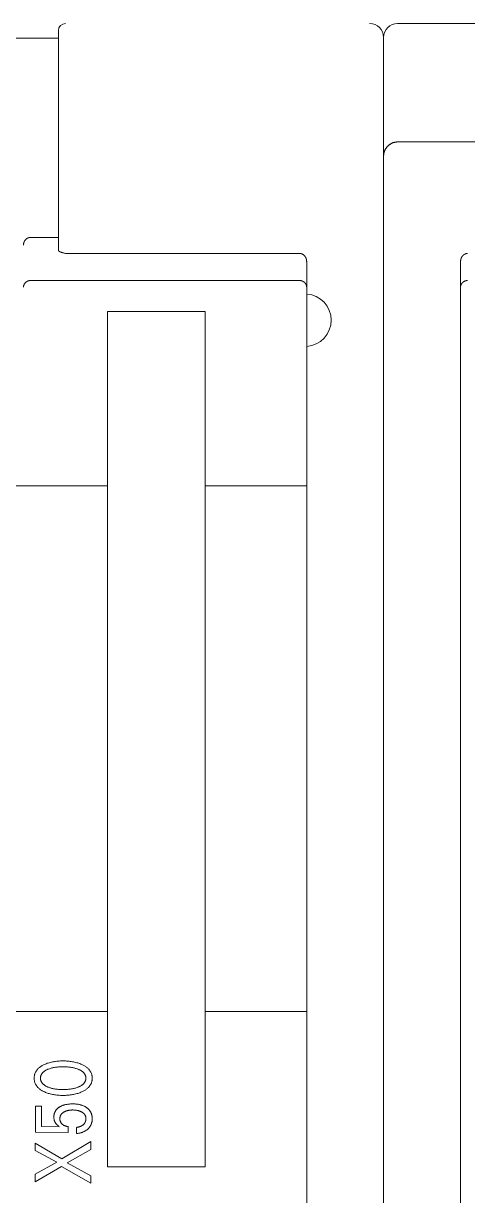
# Model space of a CAD drawing. Header units: millimetres. Extents: x 0 to 420, y 0 to 297.
# Drawn here: x 165.62 to 178.32, y 187.14 to 220.72 of the extents above; entities that cross this region are included whole.
import ezdxf

# ---------------------------------------------------------------- set-up
doc = ezdxf.new("R2010")
doc.units = ezdxf.units.MM
doc.layers.add('eProC - L2', color=41, linetype='Continuous', lineweight=20)

msp = doc.modelspace()

# ---------------------------------------------------------------- linework, layer by layer
at = {"layer": 'eProC - L2', "linetype": 'Continuous'}
for p, q in [((176.324, 220.715), (245.524, 220.715)), ((165.124, 220.291), (166.624, 220.291)), ((166.624, 220.515), (166.624, 214.217)), ((175.924, 121.126), (175.924, 220.326)), ((175.924, 121.115), (175.924, 220.315)), ((175.924, 121.115), (175.924, 220.315)), ((176.324, 217.321), (190.224, 217.321)), ((166.624, 214.585), (165.824, 214.585)), ((173.524, 214.127), (166.824, 214.127)), ((173.724, 180.53), (173.724, 213.888)), ((178.124, 180.53), (178.124, 213.888)), ((165.824, 213.351), (173.524, 213.351)), ((168.024, 187.965), (168.024, 212.465)), ((168.024, 212.465), (170.824, 212.465)), ((170.824, 212.465), (170.824, 187.965)), ((165.124, 207.468), (168.024, 207.468)), ((170.824, 207.468), (173.724, 207.468)), ((168.024, 192.415), (165.124, 192.415)), ((173.724, 192.415), (170.824, 192.415)), ((165.963, 188.96), (165.963, 189.701)), ((165.963, 189.701), (166.138, 189.701)), ((166.138, 189.701), (166.138, 189.12)), ((166.138, 189.12), (166.652, 189.11)), ((166.898, 189.12), (166.898, 188.949)), ((167.142, 188.92), (167.142, 189.095)), ((166.898, 188.949), (165.963, 188.96)), ((166.72, 188.198), (167.554, 188.688)), ((167.554, 188.688), (167.554, 188.464)), ((165.954, 188.435), (165.954, 188.644)), ((165.954, 188.644), (166.72, 188.198)), ((166.575, 188.097), (165.954, 188.435)), ((167.554, 188.464), (166.872, 188.082)), ((165.954, 187.757), (166.575, 188.097)), ((166.872, 188.082), (167.554, 187.71)), ((166.716, 187.979), (165.954, 187.538)), ((165.954, 187.538), (165.954, 187.757)), ((167.554, 187.495), (166.716, 187.979)), ((167.554, 187.71), (167.554, 187.495)), ((170.824, 187.965), (168.024, 187.965))]:
    msp.add_line(p, q, dxfattribs=at)
for points in [[(175.924, 216.91), (175.924, 216.921), (175.924, 216.931), (175.925, 216.942), (175.926, 216.952), (175.927, 216.963), (175.929, 216.973), (175.93, 216.984), (175.933, 216.995), (175.935, 217.006), (175.938, 217.017), (175.941, 217.028), (175.944, 217.039), (175.947, 217.048), (175.95, 217.057), (175.954, 217.067), (175.958, 217.076), (175.962, 217.085), (175.966, 217.094), (175.971, 217.103), (175.976, 217.112), (175.981, 217.121), (175.986, 217.13), (175.992, 217.139), (175.997, 217.147), (176.003, 217.156), (176.009, 217.164), (176.016, 217.172), (176.022, 217.18), (176.029, 217.188), (176.036, 217.196), (176.044, 217.203), (176.051, 217.21), (176.059, 217.217), (176.066, 217.224), (176.074, 217.231), (176.083, 217.237), (176.091, 217.244), (176.099, 217.25), (176.108, 217.256), (176.117, 217.261), (176.126, 217.267), (176.135, 217.272), (176.144, 217.277), (176.153, 217.281), (176.163, 217.286), (176.172, 217.29), (176.182, 217.294), (176.192, 217.297), (176.201, 217.301), (176.211, 217.304), (176.221, 217.307), (176.231, 217.309), (176.242, 217.312), (176.252, 217.314), (176.262, 217.316), (176.272, 217.317), (176.282, 217.318), (176.293, 217.319), (176.303, 217.32), (176.314, 217.32), (176.324, 217.321)], [(165.624, 214.369), (165.624, 214.374), (165.624, 214.38), (165.624, 214.385), (165.625, 214.391), (165.625, 214.396), (165.626, 214.401), (165.627, 214.407), (165.628, 214.412), (165.629, 214.417), (165.63, 214.423), (165.631, 214.428), (165.633, 214.433), (165.634, 214.438), (165.636, 214.444), (165.638, 214.449), (165.64, 214.454), (165.642, 214.459), (165.644, 214.463), (165.646, 214.468), (165.649, 214.473), (165.651, 214.478), (165.653, 214.482), (165.656, 214.487), (165.659, 214.491), (165.662, 214.496), (165.665, 214.5), (165.668, 214.504), (165.671, 214.508), (165.674, 214.512), (165.678, 214.516), (165.681, 214.52), (165.685, 214.524), (165.688, 214.528), (165.692, 214.531), (165.695, 214.535), (165.699, 214.538), (165.703, 214.541), (165.707, 214.544), (165.711, 214.547), (165.715, 214.55), (165.719, 214.553), (165.723, 214.556), (165.727, 214.558), (165.732, 214.561), (165.736, 214.563), (165.741, 214.566), (165.745, 214.568), (165.75, 214.57), (165.754, 214.572), (165.759, 214.573), (165.763, 214.575), (165.768, 214.576), (165.772, 214.578), (165.777, 214.579), (165.781, 214.58), (165.786, 214.581), (165.791, 214.582), (165.795, 214.583), (165.8, 214.584), (165.805, 214.584), (165.81, 214.585), (165.814, 214.585), (165.819, 214.585), (165.824, 214.585)], [(166.824, 214.127), (166.797, 214.134), (166.784, 214.137), (166.771, 214.141), (166.757, 214.145), (166.744, 214.148), (166.736, 214.151), (166.728, 214.153), (166.72, 214.156), (166.712, 214.159), (166.703, 214.162), (166.695, 214.164), (166.687, 214.167), (166.68, 214.17), (166.676, 214.172), (166.673, 214.173), (166.67, 214.175), (166.666, 214.176), (166.663, 214.178), (166.66, 214.179), (166.656, 214.181), (166.653, 214.183), (166.65, 214.185), (166.647, 214.187), (166.644, 214.189), (166.641, 214.191), (166.638, 214.194), (166.637, 214.195), (166.635, 214.196), (166.634, 214.197), (166.633, 214.198), (166.632, 214.2), (166.631, 214.201), (166.63, 214.202), (166.629, 214.203), (166.628, 214.205), (166.627, 214.206), (166.626, 214.208), (166.625, 214.209), (166.625, 214.21), (166.624, 214.212), (166.624, 214.213), (166.624, 214.215), (166.624, 214.217)], [(173.724, 213.888), (173.724, 213.895), (173.724, 213.901), (173.723, 213.907), (173.723, 213.913), (173.722, 213.92), (173.721, 213.926), (173.72, 213.932), (173.719, 213.939), (173.718, 213.946), (173.717, 213.952), (173.715, 213.959), (173.713, 213.965), (173.711, 213.971), (173.709, 213.977), (173.707, 213.983), (173.705, 213.989), (173.703, 213.994), (173.701, 214), (173.698, 214.005), (173.695, 214.011), (173.692, 214.017), (173.689, 214.023), (173.686, 214.029), (173.682, 214.034), (173.679, 214.039), (173.675, 214.044), (173.672, 214.049), (173.668, 214.054), (173.664, 214.058), (173.661, 214.062), (173.657, 214.066), (173.653, 214.07), (173.649, 214.074), (173.645, 214.078), (173.641, 214.082), (173.636, 214.086), (173.631, 214.089), (173.627, 214.093), (173.622, 214.096), (173.617, 214.099), (173.613, 214.102), (173.608, 214.105), (173.603, 214.107), (173.598, 214.11), (173.593, 214.112), (173.589, 214.114), (173.584, 214.116), (173.579, 214.118), (173.574, 214.119), (173.569, 214.121), (173.563, 214.122), (173.558, 214.123), (173.552, 214.124), (173.547, 214.125), (173.542, 214.126), (173.538, 214.126), (173.533, 214.127), (173.529, 214.127), (173.524, 214.127)], [(178.124, 213.888), (178.124, 213.894), (178.124, 213.9), (178.124, 213.906), (178.125, 213.912), (178.125, 213.918), (178.126, 213.924), (178.127, 213.93), (178.128, 213.936), (178.129, 213.942), (178.13, 213.948), (178.132, 213.954), (178.133, 213.96), (178.135, 213.966), (178.136, 213.971), (178.138, 213.977), (178.14, 213.982), (178.142, 213.987), (178.144, 213.993), (178.146, 213.998), (178.149, 214.003), (178.151, 214.009), (178.154, 214.014), (178.156, 214.019), (178.159, 214.024), (178.162, 214.029), (178.165, 214.034), (178.168, 214.038), (178.171, 214.042), (178.174, 214.047), (178.177, 214.051), (178.181, 214.055), (178.184, 214.059), (178.188, 214.063), (178.191, 214.067), (178.195, 214.071), (178.199, 214.074), (178.203, 214.078), (178.207, 214.081), (178.211, 214.085), (178.214, 214.088), (178.218, 214.091), (178.222, 214.094), (178.226, 214.096), (178.23, 214.099), (178.234, 214.102), (178.239, 214.104), (178.243, 214.106), (178.247, 214.109), (178.252, 214.111), (178.256, 214.113), (178.26, 214.115), (178.265, 214.116), (178.269, 214.118), (178.274, 214.119), (178.278, 214.121), (178.283, 214.122), (178.287, 214.123), (178.292, 214.124), (178.296, 214.125), (178.301, 214.125), (178.305, 214.126), (178.31, 214.126), (178.315, 214.127), (178.319, 214.127), (178.324, 214.127)], [(165.624, 213.158), (165.624, 213.163), (165.624, 213.168), (165.624, 213.172), (165.625, 213.177), (165.625, 213.182), (165.626, 213.187), (165.627, 213.191), (165.628, 213.196), (165.629, 213.201), (165.63, 213.205), (165.631, 213.21), (165.633, 213.214), (165.634, 213.219), (165.636, 213.223), (165.637, 213.228), (165.639, 213.232), (165.641, 213.236), (165.643, 213.241), (165.645, 213.245), (165.648, 213.249), (165.65, 213.253), (165.652, 213.257), (165.655, 213.261), (165.658, 213.265), (165.66, 213.269), (165.663, 213.273), (165.666, 213.277), (165.669, 213.28), (165.672, 213.284), (165.676, 213.288), (165.679, 213.291), (165.682, 213.294), (165.686, 213.298), (165.689, 213.301), (165.693, 213.304), (165.697, 213.307), (165.701, 213.31), (165.705, 213.313), (165.709, 213.316), (165.713, 213.319), (165.717, 213.321), (165.721, 213.324), (165.726, 213.326), (165.73, 213.329), (165.735, 213.331), (165.739, 213.333), (165.744, 213.335), (165.748, 213.337), (165.753, 213.339), (165.758, 213.34), (165.762, 213.342), (165.767, 213.343), (165.771, 213.344), (165.776, 213.346), (165.781, 213.347), (165.786, 213.348), (165.79, 213.348), (165.795, 213.349), (165.8, 213.35), (165.805, 213.35), (165.809, 213.351), (165.814, 213.351), (165.819, 213.351), (165.824, 213.351)], [(173.524, 213.351), (173.529, 213.351), (173.534, 213.351), (173.539, 213.351), (173.544, 213.35), (173.549, 213.35), (173.554, 213.349), (173.558, 213.348), (173.563, 213.347), (173.568, 213.346), (173.573, 213.345), (173.578, 213.344), (173.582, 213.343), (173.587, 213.341), (173.591, 213.34), (173.596, 213.338), (173.601, 213.336), (173.605, 213.335), (173.61, 213.333), (173.614, 213.331), (173.618, 213.328), (173.622, 213.326), (173.627, 213.324), (173.631, 213.321), (173.635, 213.319), (173.639, 213.316), (173.643, 213.313), (173.647, 213.31), (173.651, 213.307), (173.654, 213.304), (173.658, 213.301), (173.662, 213.298), (173.665, 213.295), (173.669, 213.291), (173.672, 213.288), (173.675, 213.284), (173.678, 213.281), (173.681, 213.277), (173.684, 213.273), (173.687, 213.269), (173.69, 213.265), (173.693, 213.261), (173.696, 213.257), (173.698, 213.253), (173.7, 213.249), (173.703, 213.244), (173.705, 213.24), (173.707, 213.236), (173.709, 213.231), (173.711, 213.227), (173.713, 213.222), (173.714, 213.218), (173.716, 213.213), (173.717, 213.209), (173.718, 213.204), (173.719, 213.2), (173.72, 213.195), (173.721, 213.19), (173.722, 213.186), (173.722, 213.181), (173.723, 213.177), (173.723, 213.172), (173.724, 213.167), (173.724, 213.163), (173.724, 213.158)], [(178.324, 213.351), (178.319, 213.351), (178.314, 213.351), (178.309, 213.351), (178.304, 213.35), (178.299, 213.35), (178.294, 213.349), (178.289, 213.348), (178.284, 213.347), (178.279, 213.346), (178.274, 213.345), (178.269, 213.344), (178.264, 213.342), (178.26, 213.341), (178.255, 213.339), (178.25, 213.338), (178.246, 213.336), (178.241, 213.334), (178.237, 213.332), (178.233, 213.33), (178.228, 213.328), (178.224, 213.325), (178.22, 213.323), (178.216, 213.32), (178.211, 213.318), (178.207, 213.315), (178.203, 213.312), (178.2, 213.309), (178.196, 213.306), (178.192, 213.303), (178.188, 213.3), (178.185, 213.297), (178.181, 213.294), (178.178, 213.29), (178.175, 213.287), (178.172, 213.283), (178.168, 213.279), (178.165, 213.276), (178.162, 213.272), (178.16, 213.268), (178.157, 213.264), (178.154, 213.26), (178.151, 213.256), (178.149, 213.252), (178.147, 213.248), (178.144, 213.243), (178.142, 213.239), (178.14, 213.235), (178.138, 213.23), (178.137, 213.226), (178.135, 213.221), (178.133, 213.217), (178.132, 213.212), (178.131, 213.208), (178.13, 213.203), (178.128, 213.199), (178.127, 213.194), (178.127, 213.19), (178.126, 213.185), (178.125, 213.181), (178.125, 213.176), (178.124, 213.172), (178.124, 213.167), (178.124, 213.163), (178.124, 213.158)], [(167.313, 190.886), (167.287, 190.899), (167.26, 190.91), (167.232, 190.921), (167.204, 190.931), (167.176, 190.94), (167.148, 190.948), (167.117, 190.957), (167.086, 190.964), (167.055, 190.971), (167.024, 190.976), (166.992, 190.981), (166.961, 190.986), (166.926, 190.99), (166.891, 190.993), (166.856, 190.995), (166.821, 190.997), (166.786, 190.998), (166.751, 190.998), (166.717, 190.998), (166.682, 190.997), (166.648, 190.995), (166.613, 190.993), (166.579, 190.989), (166.544, 190.985), (166.513, 190.981), (166.482, 190.976), (166.451, 190.97), (166.421, 190.963), (166.39, 190.956), (166.36, 190.948), (166.332, 190.939), (166.305, 190.93), (166.277, 190.92), (166.251, 190.909), (166.224, 190.897), (166.198, 190.885), (166.18, 190.875), (166.162, 190.866), (166.145, 190.856), (166.128, 190.845), (166.111, 190.834), (166.095, 190.822), (166.079, 190.81), (166.064, 190.797), (166.049, 190.783), (166.037, 190.771), (166.025, 190.758), (166.014, 190.745), (166.003, 190.731), (165.993, 190.717), (165.984, 190.702), (165.975, 190.687), (165.967, 190.672), (165.96, 190.656), (165.953, 190.64), (165.948, 190.624), (165.943, 190.608), (165.939, 190.591), (165.936, 190.574), (165.933, 190.557), (165.931, 190.539), (165.93, 190.522), (165.93, 190.505), (165.93, 190.487), (165.931, 190.47), (165.933, 190.453), (165.936, 190.436), (165.939, 190.419), (165.943, 190.402), (165.948, 190.385), (165.953, 190.369), (165.96, 190.353), (165.967, 190.337), (165.975, 190.322), (165.984, 190.307), (165.993, 190.293), (166.003, 190.278), (166.014, 190.265), (166.025, 190.251), (166.037, 190.239), (166.049, 190.226), (166.064, 190.213), (166.079, 190.2), (166.095, 190.187), (166.111, 190.175), (166.128, 190.164), (166.145, 190.153), (166.162, 190.143), (166.18, 190.134), (166.198, 190.124), (166.205, 190.121)], [(167.176, 190.243), (167.156, 190.236), (167.135, 190.229), (167.115, 190.223), (167.094, 190.217), (167.073, 190.212), (167.052, 190.207), (167.024, 190.202), (166.996, 190.197), (166.967, 190.193), (166.939, 190.189), (166.911, 190.186), (166.879, 190.183), (166.848, 190.181), (166.816, 190.18), (166.785, 190.179), (166.753, 190.179), (166.722, 190.179), (166.691, 190.18), (166.66, 190.181), (166.629, 190.183), (166.598, 190.186), (166.57, 190.189), (166.542, 190.193), (166.515, 190.197), (166.487, 190.202), (166.46, 190.208), (166.439, 190.213), (166.418, 190.218), (166.398, 190.224), (166.377, 190.23), (166.357, 190.237), (166.337, 190.244), (166.322, 190.25), (166.308, 190.256), (166.293, 190.263), (166.279, 190.27), (166.265, 190.277), (166.251, 190.285), (166.238, 190.293), (166.225, 190.302), (166.212, 190.311), (166.203, 190.319), (166.194, 190.326), (166.185, 190.334), (166.177, 190.342), (166.169, 190.351), (166.162, 190.36), (166.155, 190.369), (166.148, 190.378), (166.142, 190.388), (166.137, 190.398), (166.132, 190.408), (166.128, 190.418), (166.124, 190.428), (166.12, 190.439), (166.118, 190.45), (166.115, 190.46), (166.114, 190.471), (166.112, 190.482), (166.112, 190.493), (166.112, 190.505), (166.112, 190.516), (166.112, 190.527), (166.114, 190.538), (166.115, 190.549), (166.118, 190.559), (166.12, 190.57), (166.124, 190.581), (166.128, 190.591), (166.132, 190.601), (166.137, 190.611), (166.142, 190.621), (166.148, 190.631), (166.155, 190.64), (166.162, 190.649), (166.169, 190.658), (166.177, 190.667), (166.185, 190.675), (166.194, 190.683), (166.203, 190.69), (166.212, 190.698), (166.225, 190.707), (166.238, 190.716), (166.251, 190.724), (166.265, 190.732), (166.279, 190.74), (166.293, 190.746), (166.308, 190.753), (166.322, 190.759), (166.337, 190.765), (166.343, 190.767)], [(166.205, 190.121), (166.23, 190.109), (166.255, 190.098), (166.281, 190.088), (166.307, 190.078), (166.333, 190.07), (166.36, 190.061), (166.39, 190.053), (166.421, 190.046), (166.451, 190.039), (166.482, 190.033), (166.513, 190.028), (166.544, 190.024), (166.579, 190.02), (166.613, 190.016), (166.648, 190.014), (166.682, 190.012), (166.717, 190.011), (166.751, 190.011), (166.786, 190.011), (166.821, 190.012), (166.856, 190.014), (166.891, 190.016), (166.926, 190.019), (166.961, 190.023), (166.993, 190.028), (167.024, 190.033), (167.056, 190.039), (167.087, 190.045), (167.118, 190.052), (167.149, 190.061), (167.177, 190.069), (167.205, 190.078), (167.232, 190.088), (167.26, 190.099), (167.287, 190.11), (167.313, 190.123), (167.332, 190.132), (167.35, 190.141), (167.368, 190.152), (167.386, 190.162), (167.403, 190.174), (167.42, 190.185), (167.436, 190.198), (167.452, 190.211), (167.467, 190.225), (167.48, 190.237), (167.492, 190.25), (167.503, 190.263), (167.514, 190.277), (167.525, 190.291), (167.535, 190.306), (167.544, 190.321), (167.552, 190.336), (167.559, 190.352), (167.565, 190.366), (167.571, 190.381), (167.575, 190.396), (167.579, 190.411), (167.583, 190.426), (167.585, 190.442), (167.587, 190.457), (167.589, 190.473), (167.59, 190.489), (167.59, 190.505), (167.59, 190.52), (167.589, 190.536), (167.588, 190.552), (167.585, 190.567), (167.583, 190.583), (167.579, 190.598), (167.575, 190.613), (167.571, 190.628), (167.565, 190.643), (167.559, 190.657), (167.552, 190.673), (167.544, 190.689), (167.535, 190.704), (167.525, 190.718), (167.515, 190.733), (167.504, 190.746), (167.492, 190.76), (167.48, 190.772), (167.467, 190.785), (167.452, 190.798), (167.436, 190.812), (167.42, 190.824), (167.403, 190.836), (167.385, 190.847), (167.368, 190.858), (167.35, 190.868), (167.332, 190.877), (167.313, 190.886)], [(166.343, 190.767), (166.366, 190.775), (166.389, 190.783), (166.412, 190.789), (166.436, 190.796), (166.46, 190.801), (166.487, 190.807), (166.515, 190.812), (166.542, 190.816), (166.57, 190.82), (166.598, 190.823), (166.629, 190.826), (166.66, 190.828), (166.691, 190.829), (166.722, 190.83), (166.753, 190.83), (166.785, 190.83), (166.816, 190.829), (166.848, 190.828), (166.879, 190.826), (166.911, 190.823), (166.939, 190.82), (166.967, 190.816), (166.996, 190.812), (167.024, 190.807), (167.052, 190.802), (167.073, 190.797), (167.094, 190.792), (167.115, 190.786), (167.135, 190.78), (167.156, 190.773), (167.176, 190.766), (167.191, 190.76), (167.206, 190.754), (167.221, 190.747), (167.236, 190.741), (167.251, 190.733), (167.265, 190.725), (167.279, 190.717), (167.292, 190.708), (167.305, 190.698), (167.315, 190.691), (167.324, 190.684), (167.333, 190.676), (167.341, 190.668), (167.349, 190.659), (167.357, 190.65), (167.364, 190.641), (167.371, 190.631), (167.377, 190.622), (167.383, 190.611), (167.388, 190.602), (167.392, 190.591), (167.396, 190.581), (167.399, 190.57), (167.402, 190.56), (167.405, 190.549), (167.406, 190.538), (167.408, 190.527), (167.408, 190.516), (167.409, 190.505), (167.408, 190.493), (167.408, 190.482), (167.406, 190.471), (167.405, 190.46), (167.402, 190.449), (167.399, 190.439), (167.396, 190.428), (167.392, 190.418), (167.388, 190.408), (167.383, 190.398), (167.377, 190.388), (167.371, 190.378), (167.364, 190.368), (167.357, 190.359), (167.349, 190.35), (167.341, 190.342), (167.333, 190.333), (167.324, 190.325), (167.315, 190.318), (167.305, 190.311), (167.292, 190.301), (167.279, 190.292), (167.265, 190.284), (167.25, 190.276), (167.236, 190.269), (167.221, 190.262), (167.206, 190.255), (167.191, 190.249), (167.176, 190.243)], [(166.918, 189.762), (166.888, 189.758), (166.872, 189.755), (166.856, 189.753), (166.84, 189.749), (166.824, 189.746), (166.808, 189.742), (166.792, 189.738), (166.777, 189.733), (166.761, 189.728), (166.749, 189.724), (166.736, 189.719), (166.724, 189.714), (166.712, 189.709), (166.7, 189.703), (166.688, 189.697), (166.676, 189.691), (166.665, 189.685), (166.654, 189.678), (166.644, 189.672), (166.636, 189.666), (166.627, 189.66), (166.618, 189.654), (166.61, 189.647), (166.602, 189.64), (166.594, 189.633), (166.586, 189.626), (166.578, 189.618), (166.571, 189.61), (166.564, 189.602), (166.558, 189.594), (166.552, 189.587), (166.546, 189.578), (166.541, 189.57), (166.535, 189.562), (166.531, 189.553), (166.526, 189.544), (166.522, 189.535), (166.518, 189.526), (166.514, 189.517), (166.51, 189.508), (166.507, 189.498), (166.504, 189.488), (166.502, 189.477), (166.499, 189.467), (166.498, 189.457), (166.496, 189.446), (166.495, 189.436), (166.494, 189.426), (166.493, 189.415), (166.493, 189.405), (166.493, 189.394), (166.493, 189.382), (166.493, 189.371), (166.494, 189.359), (166.495, 189.347), (166.497, 189.335), (166.499, 189.324), (166.501, 189.312), (166.504, 189.303), (166.506, 189.294), (166.509, 189.284), (166.513, 189.275), (166.516, 189.266), (166.52, 189.257), (166.524, 189.249), (166.528, 189.24), (166.533, 189.232), (166.538, 189.224), (166.543, 189.216), (166.549, 189.208), (166.554, 189.2), (166.56, 189.193), (166.567, 189.185), (166.573, 189.178), (166.584, 189.168), (166.594, 189.157), (166.608, 189.146), (166.621, 189.135), (166.637, 189.122), (166.652, 189.11)], [(167.142, 188.92), (167.161, 188.922), (167.18, 188.924), (167.199, 188.927), (167.217, 188.93), (167.236, 188.934), (167.254, 188.938), (167.272, 188.943), (167.287, 188.947), (167.301, 188.952), (167.315, 188.957), (167.329, 188.963), (167.343, 188.969), (167.356, 188.975), (167.37, 188.982), (167.383, 188.989), (167.395, 188.996), (167.407, 189.004), (167.419, 189.012), (167.43, 189.02), (167.441, 189.029), (167.452, 189.038), (167.463, 189.048), (167.473, 189.058), (167.483, 189.067), (167.492, 189.077), (167.5, 189.087), (167.509, 189.097), (167.517, 189.107), (167.524, 189.118), (167.531, 189.129), (167.538, 189.14), (167.545, 189.151), (167.55, 189.163), (167.556, 189.175), (167.561, 189.186), (167.566, 189.198), (167.57, 189.211), (167.574, 189.223), (167.577, 189.235), (167.581, 189.251), (167.584, 189.266), (167.586, 189.281), (167.588, 189.297), (167.589, 189.312), (167.59, 189.328), (167.59, 189.343), (167.59, 189.357), (167.589, 189.371), (167.588, 189.385), (167.587, 189.399), (167.585, 189.413), (167.583, 189.426), (167.58, 189.44), (167.577, 189.454), (167.573, 189.467), (167.569, 189.479), (167.565, 189.492), (167.56, 189.504), (167.555, 189.515), (167.549, 189.527), (167.543, 189.539), (167.536, 189.55), (167.529, 189.561), (167.522, 189.572), (167.514, 189.582), (167.506, 189.593), (167.497, 189.603), (167.488, 189.613), (167.478, 189.622), (167.468, 189.632), (167.458, 189.641), (167.448, 189.649), (167.437, 189.657), (167.424, 189.667), (167.411, 189.675), (167.397, 189.684), (167.384, 189.692), (167.369, 189.699), (167.355, 189.706), (167.341, 189.713), (167.326, 189.719), (167.31, 189.725), (167.293, 189.731), (167.277, 189.736), (167.26, 189.741), (167.243, 189.745), (167.226, 189.749), (167.209, 189.753), (167.192, 189.756), (167.17, 189.759), (167.148, 189.762), (167.125, 189.764), (167.103, 189.766), (167.081, 189.767), (167.058, 189.768), (167.036, 189.768), (167.012, 189.768), (166.988, 189.767), (166.965, 189.766), (166.941, 189.764), (166.918, 189.762)], [(166.898, 189.12), (166.889, 189.121), (166.879, 189.122), (166.869, 189.124), (166.86, 189.125), (166.85, 189.127), (166.84, 189.13), (166.831, 189.132), (166.822, 189.135), (166.814, 189.138), (166.806, 189.141), (166.797, 189.145), (166.789, 189.148), (166.781, 189.153), (166.773, 189.157), (166.766, 189.161), (166.759, 189.166), (166.752, 189.171), (166.745, 189.176), (166.739, 189.182), (166.732, 189.188), (166.726, 189.194), (166.721, 189.199), (166.715, 189.205), (166.71, 189.211), (166.705, 189.218), (166.701, 189.224), (166.696, 189.231), (166.692, 189.237), (166.688, 189.244), (166.685, 189.251), (166.682, 189.258), (166.679, 189.265), (166.676, 189.272), (166.674, 189.28), (166.672, 189.287), (166.67, 189.295), (166.668, 189.303), (166.667, 189.311), (166.666, 189.319), (166.665, 189.327), (166.665, 189.335), (166.665, 189.343), (166.665, 189.351), (166.665, 189.359), (166.666, 189.366), (166.667, 189.374), (166.668, 189.382), (166.669, 189.389), (166.671, 189.397), (166.673, 189.404), (166.675, 189.411), (166.677, 189.419), (166.68, 189.426), (166.683, 189.432), (166.686, 189.439), (166.689, 189.446), (166.693, 189.452), (166.697, 189.458), (166.701, 189.464), (166.705, 189.47), (166.71, 189.476), (166.714, 189.482), (166.72, 189.488), (166.726, 189.495), (166.733, 189.501), (166.74, 189.506), (166.747, 189.512), (166.754, 189.517), (166.761, 189.522), (166.768, 189.527), (166.776, 189.532), (166.785, 189.537), (166.794, 189.542), (166.803, 189.547), (166.812, 189.551), (166.821, 189.555), (166.83, 189.559), (166.839, 189.562), (166.849, 189.566), (166.861, 189.57), (166.873, 189.573), (166.885, 189.576), (166.898, 189.579), (166.91, 189.582), (166.922, 189.584), (166.935, 189.586), (166.949, 189.588), (166.963, 189.59), (166.977, 189.591), (166.991, 189.592), (167.005, 189.592), (167.019, 189.593), (167.033, 189.593), (167.049, 189.593), (167.065, 189.592), (167.081, 189.591), (167.097, 189.59), (167.113, 189.589)], [(167.113, 189.589), (167.133, 189.586), (167.144, 189.585), (167.155, 189.583), (167.166, 189.58), (167.177, 189.578), (167.188, 189.576), (167.199, 189.573), (167.209, 189.57), (167.22, 189.566), (167.23, 189.563), (167.239, 189.559), (167.249, 189.556), (167.258, 189.552), (167.267, 189.547), (167.276, 189.543), (167.285, 189.538), (167.294, 189.533), (167.301, 189.529), (167.308, 189.524), (167.315, 189.52), (167.322, 189.515), (167.328, 189.51), (167.334, 189.505), (167.341, 189.5), (167.347, 189.494), (167.352, 189.488), (167.358, 189.482), (167.362, 189.477), (167.366, 189.472), (167.371, 189.467), (167.374, 189.461), (167.378, 189.455), (167.382, 189.45), (167.385, 189.444), (167.388, 189.438), (167.391, 189.432), (167.394, 189.426), (167.396, 189.419), (167.399, 189.412), (167.401, 189.405), (167.403, 189.397), (167.404, 189.39), (167.406, 189.382), (167.407, 189.374), (167.408, 189.367), (167.408, 189.359), (167.409, 189.351), (167.409, 189.343), (167.409, 189.336), (167.408, 189.329), (167.408, 189.321), (167.407, 189.314), (167.406, 189.307), (167.405, 189.3), (167.404, 189.292), (167.403, 189.285), (167.401, 189.278), (167.399, 189.271), (167.397, 189.264), (167.395, 189.257), (167.392, 189.25), (167.389, 189.244), (167.386, 189.237), (167.383, 189.231), (167.379, 189.225), (167.375, 189.218), (167.371, 189.212), (167.366, 189.206), (167.362, 189.2), (167.357, 189.194), (167.351, 189.189), (167.346, 189.183), (167.34, 189.178), (167.335, 189.173), (167.329, 189.168), (167.323, 189.163), (167.316, 189.159), (167.31, 189.154), (167.304, 189.15), (167.297, 189.146), (167.29, 189.142), (167.282, 189.137), (167.273, 189.132), (167.264, 189.128), (167.255, 189.124), (167.246, 189.12), (167.237, 189.117), (167.228, 189.114), (167.218, 189.111), (167.209, 189.108), (167.2, 189.105), (167.19, 189.103), (167.181, 189.101), (167.171, 189.099), (167.162, 189.097), (167.152, 189.096), (167.142, 189.095)]]:
    msp.add_lwpolyline(points, dxfattribs=at)
for centre, radius, start, end in [((166.824, 220.515), 0.2, 90, 180), ((175.524, 220.315), 0.4, 0, 90), ((176.324, 220.315), 0.4, 90, 180), ((173.672, 212.215), 0.752, 273.9499, 86.0501)]:
    msp.add_arc(centre, radius, start, end, dxfattribs=at)

doc.saveas('drawing.dxf')
